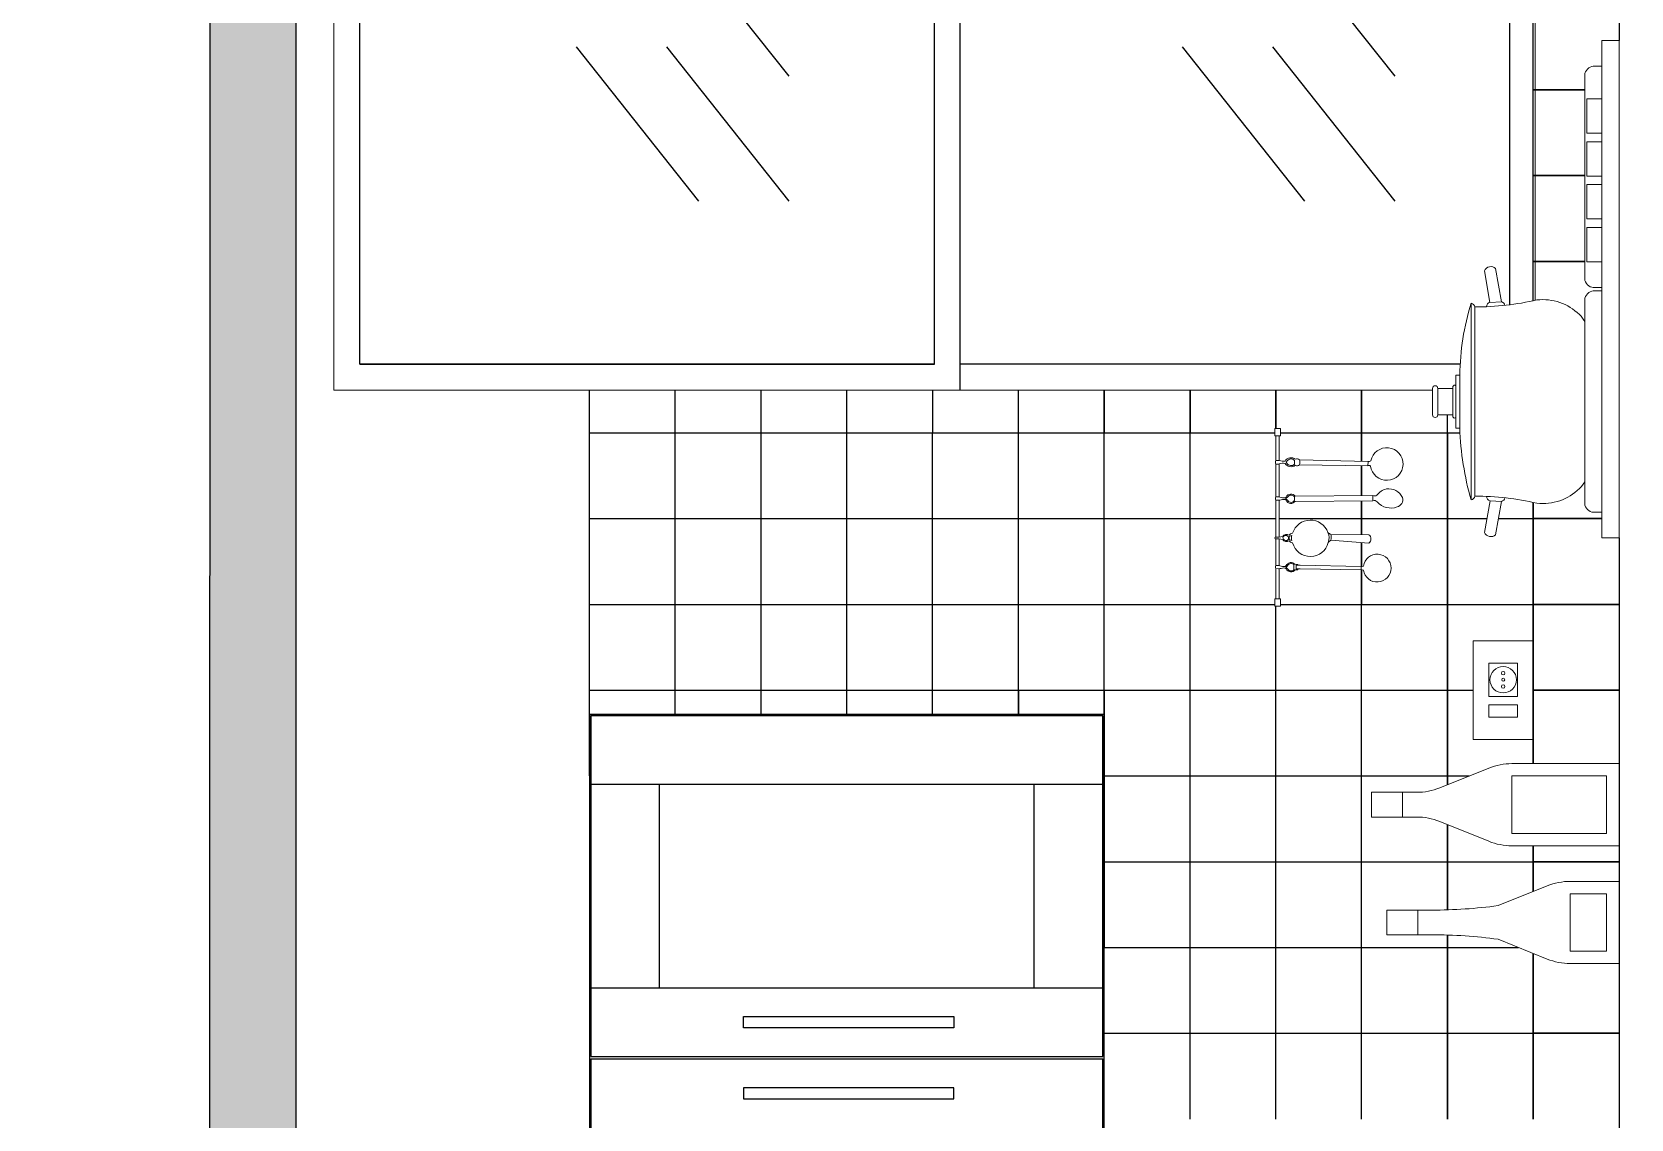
# Model space of a CAD drawing. Header units: millimetres. Extents: x 1189 to 4193, y -188 to 4789.
# Drawn here: x 1188.9 to 1375.3, y 3706.6 to 3833.3 of the extents above; entities that cross this region are included whole.
import ezdxf

# ---------------------------------------------------------------- set-up
doc = ezdxf.new("R2010")
doc.units = ezdxf.units.MM
doc.header["$LTSCALE"] = 0.3
doc.linetypes.add('ACAD_ISO04W100', pattern=[30, 24, -3, 0, -3])
for name, color, linetype, lineweight in [('A-FURN', 7, 'Continuous', 18), ('A-GLAZ-FULL', 4, 'Continuous', 25), ('ACCESSORI - furniture', 6, 'Continuous', 9), ('arred leg', 2, 'Continuous', 18)]:
    doc.layers.add(name, color=color, linetype=linetype, lineweight=lineweight)
for name, color, linetype in [('costr', 4, 'Continuous'), ('Layer1', 1, 'Continuous'), ('mura', 5, 'Continuous')]:
    doc.layers.add(name, color=color, linetype=linetype)

msp = doc.modelspace()

# ---------------------------------------------------------------- hatches: boundary and pattern name
at = {"layer": 'ACCESSORI - furniture', "linetype": 'ACAD_ISO04W100', "lineweight": 100, "true_color": 0x939598}
h = msp.add_hatch(color=252, dxfattribs=at)
h.dxf.hatch_style = 1
h.paths.add_polyline_path([(1480.39, 3982.05), (1464.69, 3982.05), (1464.69, 3960.59), (1219.69, 3960.59), (1219.69, 3982.05), (1209.69, 3982.05), (1209.69, 3960.59), (1188.92, 3960.59), (1188.92, 3950.59), (1209.69, 3950.59), (1209.65, 3646.59), (1188.92, 3646.59), (1188.92, 3636.59), (1209.69, 3636.59), (1480.39, 3636.59)])
h.paths.add_polyline_path([(1219.69, 3646.59), (1219.69, 3946.59), (1219.69, 3950.59), (1465.39, 3950.59), (1465.39, 3646.59)], flags=16)
h.paths.add_polyline_path([(1223.89, 3656.59), (1223.89, 3666.59), (1223.89, 3676.59), (1223.89, 3686.59), (1223.89, 3696.59), (1223.89, 3706.59), (1223.89, 3716.59), (1223.89, 3726.59), (1223.89, 3736.59), (1223.89, 3746.59), (1223.89, 3756.59), (1223.89, 3766.59), (1223.89, 3776.59), (1223.89, 3786.59), (1223.89, 3796.59), (1223.89, 3806.59), (1223.89, 3816.59), (1223.89, 3826.59), (1223.89, 3836.59), (1223.89, 3846.59), (1223.89, 3856.59), (1223.89, 3866.59), (1223.89, 3876.59), (1223.89, 3886.59), (1223.89, 3896.59), (1223.89, 3906.59), (1223.89, 3916.59), (1223.89, 3926.59), (1223.89, 3936.59), (1223.89, 3946.59), (1233.89, 3946.59), (1243.89, 3946.59), (1253.89, 3946.59), (1263.89, 3946.59), (1273.89, 3946.59), (1283.89, 3946.59), (1285.89, 3946.59), (1285.89, 3950.59), (1287.69, 3950.59), (1464.69, 3950.59), (1464.69, 3873.59), (1456.69, 3873.59), (1456.69, 3833.59), (1456.69, 3773.59), (1456.69, 3733.59), (1436.79, 3733.59), (1416.79, 3733.59), (1396.79, 3733.59), (1376.69, 3733.59), (1376.69, 3646.59), (1373.89, 3646.59), (1363.89, 3646.59), (1353.89, 3646.59), (1343.89, 3646.59), (1333.89, 3646.59), (1323.89, 3646.59), (1313.89, 3646.59), (1303.89, 3646.59), (1293.89, 3646.59), (1283.89, 3646.59), (1273.89, 3646.59), (1263.89, 3646.59), (1253.89, 3646.59), (1243.89, 3646.59), (1233.89, 3646.59), (1223.89, 3646.59)], flags=0)
h.paths.add_polyline_path([(1233.89, 3871.59), (1233.89, 3876.59), (1223.89, 3876.59), (1223.89, 3871.59)], flags=0)
h.paths.add_polyline_path([(1396.79, 3833.59), (1416.69, 3833.59), (1416.69, 3873.59), (1396.79, 3873.59)], flags=0)
h.paths.add_polyline_path([(1436.79, 3833.59), (1456.69, 3833.59), (1456.69, 3873.59), (1436.79, 3873.59)], flags=0)
h.paths.add_polyline_path([(1223.89, 3656.59), (1223.89, 3666.59), (1223.89, 3676.59), (1223.89, 3686.59), (1223.89, 3696.59), (1223.89, 3706.59), (1223.89, 3716.59), (1223.89, 3726.59), (1223.89, 3736.59), (1223.89, 3746.59), (1223.89, 3756.59), (1223.89, 3766.59), (1223.89, 3776.59), (1223.89, 3786.59), (1223.89, 3796.59), (1224.12, 3871.59), (1224.12, 3791.59), (1297.12, 3791.59), (1297.12, 3868.59), (1361.12, 3868.59), (1361.12, 3801.52, 0.02132), (1363.89, 3801.99), (1363.89, 3806.59), (1363.89, 3816.59), (1363.89, 3826.59), (1363.89, 3836.59), (1363.89, 3846.59), (1363.89, 3856.59), (1363.89, 3866.59), (1363.89, 3876.59), (1353.89, 3876.59), (1343.89, 3876.59), (1333.89, 3876.59), (1323.89, 3876.59), (1313.89, 3876.59), (1303.89, 3876.59), (1293.89, 3876.59), (1283.89, 3876.59), (1273.89, 3876.59), (1263.89, 3876.59), (1253.89, 3876.59), (1243.89, 3876.59), (1233.89, 3876.59), (1233.89, 3886.59), (1223.89, 3886.59), (1223.89, 3896.59), (1223.89, 3906.59), (1223.89, 3916.59), (1223.89, 3926.59), (1233.89, 3926.59), (1233.89, 3936.59), (1223.89, 3936.59), (1223.89, 3946.59), (1233.89, 3946.59), (1243.89, 3946.59), (1253.89, 3946.59), (1263.89, 3946.59), (1273.89, 3946.59), (1283.89, 3946.59), (1283.89, 3936.59), (1283.89, 3926.59), (1283.89, 3916.59), (1283.89, 3906.59), (1283.89, 3896.59), (1293.89, 3896.59), (1303.89, 3896.59), (1313.89, 3896.59), (1323.89, 3896.59), (1333.89, 3896.59), (1343.89, 3896.59), (1353.89, 3896.59), (1363.89, 3896.59), (1373.89, 3896.59), (1383.89, 3896.59), (1393.89, 3896.59), (1403.89, 3896.59), (1413.89, 3896.59), (1423.89, 3896.59), (1433.89, 3896.59), (1443.89, 3896.59), (1453.89, 3896.59), (1463.89, 3896.59), (1463.89, 3886.59), (1463.89, 3876.59), (1453.89, 3876.59), (1443.89, 3876.59), (1433.89, 3876.59), (1423.89, 3876.59), (1413.89, 3876.59), (1403.89, 3876.59), (1393.89, 3876.59), (1383.89, 3876.59), (1373.89, 3876.59), (1373.89, 3875.84), (1373.89, 3873.59), (1376.69, 3873.59), (1396.69, 3873.59), (1436.69, 3873.59), (1456.69, 3873.59), (1456.69, 3733.59), (1376.69, 3733.59), (1376.69, 3773.59), (1376.79, 3773.59), (1377.18, 3773.59), (1377.18, 3833.09), (1436.69, 3833.09), (1436.69, 3833.59), (1416.79, 3833.59), (1376.69, 3833.59), (1376.69, 3873.59), (1373.89, 3873.59), (1373.89, 3866.59), (1373.89, 3856.59), (1373.89, 3846.59), (1373.89, 3836.59), (1373.89, 3832.34), (1373.89, 3774.34), (1373.89, 3766.59), (1373.89, 3756.59), (1373.89, 3746.59), (1373.89, 3738.45), (1373.89, 3736.59), (1373.89, 3726.59), (1373.89, 3724.72), (1373.89, 3716.59), (1373.89, 3706.59), (1373.89, 3696.59), (1373.89, 3686.59), (1373.89, 3676.59), (1373.89, 3666.59), (1373.89, 3656.59), (1363.89, 3656.59), (1353.89, 3656.59), (1343.89, 3656.59), (1333.89, 3656.59), (1323.89, 3656.59), (1313.89, 3656.59), (1303.89, 3656.59), (1293.89, 3656.59), (1283.89, 3656.59), (1273.89, 3656.59), (1263.89, 3656.59), (1253.89, 3656.59), (1243.89, 3656.59), (1233.89, 3656.59)], flags=0)
edge = h.paths.add_edge_path(flags=0)
edge.add_line((1233.89, 3656.59), (1233.89, 3666.59))
edge.add_line((1233.89, 3666.59), (1233.89, 3673.59))
edge.add_line((1233.89, 3673.59), (1233.89, 3673.59))
edge.add_line((1233.89, 3673.59), (1233.89, 3733.59))
edge.add_line((1233.89, 3733.59), (1233.89, 3736.59))
edge.add_line((1233.89, 3736.59), (1233.89, 3746.59))
edge.add_line((1233.89, 3746.59), (1233.89, 3756.59))
edge.add_line((1233.89, 3756.59), (1233.89, 3766.59))
edge.add_line((1233.89, 3766.59), (1233.89, 3776.59))
edge.add_line((1233.89, 3776.59), (1233.89, 3786.59))
edge.add_line((1233.89, 3786.59), (1243.89, 3786.59))
edge.add_line((1243.89, 3786.59), (1253.89, 3786.59))
edge.add_line((1253.89, 3786.59), (1263.89, 3786.59))
edge.add_line((1263.89, 3786.59), (1273.89, 3786.59))
edge.add_line((1273.89, 3786.59), (1283.89, 3786.59))
edge.add_line((1283.89, 3786.59), (1293.89, 3786.59))
edge.add_line((1293.89, 3786.59), (1303.89, 3786.59))
edge.add_line((1303.89, 3786.59), (1313.89, 3786.59))
edge.add_line((1313.89, 3786.59), (1323.89, 3786.59))
edge.add_line((1323.89, 3786.59), (1333.76, 3786.59))
edge.add_line((1333.76, 3786.59), (1333.76, 3787.09))
edge.add_line((1333.76, 3787.09), (1333.89, 3791.59))
edge.add_line((1333.89, 3791.59), (1333.89, 3787.09))
edge.add_line((1333.89, 3787.09), (1334.43, 3787.09))
edge.add_line((1334.43, 3787.09), (1334.43, 3786.59))
edge.add_line((1334.43, 3786.59), (1343.89, 3786.59))
edge.add_line((1343.89, 3786.59), (1353.89, 3786.59))
edge.add_line((1353.89, 3786.59), (1353.89, 3788.69))
edge.add_line((1353.89, 3788.69), (1352.77, 3788.69))
edge.add_arc((1352.46, 3788.7), 0.309, 180.4045, 359.5955, ccw=False)
edge.add_line((1352.15, 3788.69), (1352.15, 3791.78))
edge.add_arc((1352.46, 3791.78), 0.309, 0.4045, 180.4045, ccw=False)
edge.add_line((1352.77, 3791.78), (1354.54, 3791.78))
edge.add_line((1354.54, 3791.78), (1354.54, 3788.69))
edge.add_line((1354.54, 3788.69), (1353.89, 3788.69))
edge.add_line((1353.89, 3788.69), (1353.89, 3786.59))
edge.add_line((1353.89, 3786.59), (1353.89, 3776.59))
edge.add_line((1353.89, 3776.59), (1358.48, 3776.59))
edge.add_line((1358.48, 3776.59), (1358.86, 3778.67))
edge.add_line((1358.86, 3778.67), (1360.18, 3778.6))
edge.add_line((1360.18, 3778.6), (1359.83, 3776.59))
edge.add_line((1359.83, 3776.59), (1363.89, 3776.59))
edge.add_line((1363.89, 3776.59), (1371.89, 3776.59))
edge.add_line((1371.89, 3776.59), (1371.89, 3777.34))
edge.add_line((1371.89, 3777.34), (1370.89, 3777.34))
edge.add_spline(control_points=[(1370.89, 3777.34), (1370.42, 3777.34), (1369.89, 3777.87), (1369.89, 3778.34)], knot_values=[0, 0, 0, 0, 1.414214, 1.414214, 1.414214, 1.414214], degree=3, periodic=0)
edge.add_line((1369.89, 3778.34), (1369.89, 3802.14))
edge.add_spline(control_points=[(1369.89, 3802.14), (1369.89, 3802.61), (1370.42, 3803.14), (1370.89, 3803.14)], knot_values=[0, 0, 0, 0, 1.414214, 1.414214, 1.414214, 1.414214], degree=3, periodic=0)
edge.add_line((1370.89, 3803.14), (1371.89, 3803.14))
edge.add_line((1371.89, 3803.14), (1371.89, 3803.54))
edge.add_line((1371.89, 3803.54), (1370.89, 3803.54))
edge.add_spline(control_points=[(1370.89, 3803.54), (1370.42, 3803.54), (1369.89, 3804.07), (1369.89, 3804.54)], knot_values=[0, 0, 0, 0, 1.414214, 1.414214, 1.414214, 1.414214], degree=3, periodic=0)
edge.add_line((1369.89, 3804.54), (1369.89, 3806.59))
edge.add_line((1369.89, 3806.59), (1364.12, 3806.59))
edge.add_line((1364.12, 3806.59), (1364.12, 3866.59))
edge.add_line((1364.12, 3866.59), (1373.89, 3866.59))
edge.add_line((1373.89, 3866.59), (1373.89, 3666.59))
edge.add_line((1373.89, 3666.59), (1363.89, 3666.59))
edge.add_line((1363.89, 3666.59), (1353.89, 3666.59))
edge.add_line((1353.89, 3666.59), (1353.89, 3656.59))
edge.add_line((1353.89, 3656.59), (1343.89, 3656.59))
edge.add_line((1343.89, 3656.59), (1333.89, 3656.59))
edge.add_line((1333.89, 3656.59), (1323.89, 3656.59))
edge.add_line((1323.89, 3656.59), (1313.89, 3656.59))
edge.add_line((1313.89, 3656.59), (1303.89, 3656.59))
edge.add_line((1303.89, 3656.59), (1293.89, 3656.59))
edge.add_line((1293.89, 3656.59), (1283.89, 3656.59))
edge.add_line((1283.89, 3656.59), (1273.89, 3656.59))
edge.add_line((1273.89, 3656.59), (1263.89, 3656.59))
edge.add_line((1263.89, 3656.59), (1253.89, 3656.59))
edge.add_line((1253.89, 3656.59), (1243.89, 3656.59))
edge.add_line((1243.89, 3656.59), (1233.89, 3656.59))
h.paths.add_polyline_path([(1233.89, 3666.59), (1233.89, 3676.59), (1233.89, 3686.59), (1233.89, 3696.59), (1233.89, 3706.59), (1233.89, 3716.59), (1233.89, 3726.59), (1233.89, 3736.59), (1233.89, 3746.59), (1233.89, 3756.59), (1233.89, 3766.59), (1233.89, 3776.59), (1233.89, 3786.59), (1243.89, 3786.59), (1253.89, 3786.59), (1263.89, 3786.59), (1273.89, 3786.59), (1283.89, 3786.59), (1293.89, 3786.59), (1303.89, 3786.59), (1313.89, 3786.59), (1323.89, 3786.59), (1323.89, 3776.59), (1333.89, 3776.59), (1333.89, 3778.74, -0.239711), (1333.89, 3779.12), (1333.89, 3782.95, -0.160313), (1333.89, 3783.39, -0.039142), (1334.3, 3783.37, 0.139375), (1334.97, 3783.3, -0.456603), (1336.16, 3783.52, -0.380379), (1336.64, 3783.45), (1343.89, 3783.28), (1343.89, 3786.59), (1353.89, 3786.59), (1353.89, 3776.59), (1353.89, 3766.59), (1363.89, 3766.59), (1373.89, 3766.59), (1373.89, 3666.59), (1363.89, 3666.59), (1363.89, 3676.59), (1353.89, 3676.59), (1353.89, 3666.59), (1343.89, 3666.59), (1333.89, 3666.59), (1323.89, 3666.59), (1313.89, 3666.59), (1303.89, 3666.59), (1293.89, 3666.59), (1283.89, 3666.59), (1273.89, 3666.59), (1263.89, 3666.59), (1253.89, 3666.59), (1243.89, 3666.59)], flags=0)
h.paths.add_polyline_path([(1334.7, 3774.51, -0.469218), (1335.43, 3774.65, -0.16069), (1335.85, 3774.89, -0.330772), (1337.92, 3776.43), (1334.3, 3776.59), (1334.3, 3774.44, 0.035976)], flags=0)
h.paths.add_polyline_path([(1336.27, 3771.17), (1336.27, 3770.73, 0.020617), (1336.72, 3770.75), (1343.83, 3770.63), (1343.83, 3771.02), (1336.72, 3771.15, 0.020617)], flags=0)
h.paths.add_polyline_path([(1243.89, 3666.59), (1243.89, 3673.59), (1233.89, 3673.59), (1233.89, 3733.59), (1243.89, 3733.59), (1243.89, 3736.59), (1243.89, 3746.59), (1243.89, 3756.59), (1243.89, 3766.59), (1243.89, 3776.59), (1253.89, 3776.59), (1263.89, 3776.59), (1273.89, 3776.59), (1283.89, 3776.59), (1293.89, 3776.59), (1303.89, 3776.59), (1313.89, 3776.59), (1323.89, 3776.59), (1323.89, 3766.59), (1333.76, 3766.59), (1333.76, 3767.23), (1333.89, 3767.23), (1333.89, 3770.76, -0.183744), (1333.89, 3771.12), (1334.3, 3771.12), (1334.3, 3771.1, 0.013257), (1334.82, 3771, 0.168403), (1335.1, 3771.11, -0.52371), (1336.11, 3771.28), (1336, 3771.29), (1336, 3770.61), (1336.16, 3770.62, -0.564758), (1335.1, 3770.74, 0.16987), (1334.82, 3770.84, -0.016625), (1334.3, 3770.76), (1334.3, 3767.23), (1334.43, 3767.23), (1334.43, 3766.59), (1343.89, 3766.59), (1344.08, 3770.82, 12.450594), (1344.16, 3771.34, -0.563735), (1343.89, 3771), (1343.89, 3773.82), (1340.32, 3774.07, 0.056507), (1340.32, 3774.73), (1343.89, 3774.72), (1343.89, 3776.59), (1353.89, 3776.59), (1353.89, 3766.59), (1363.89, 3766.59), (1363.89, 3756.59), (1363.89, 3750.84), (1363.89, 3748.03), (1361.41, 3748.03, 0.095959), (1358.72, 3747.51), (1352.99, 3745.2, -0.095959), (1350.3, 3744.68), (1348.65, 3744.68), (1348.65, 3741.8), (1350.3, 3741.8, -0.095959), (1352.99, 3741.28), (1358.72, 3738.97, 0.095959), (1361.41, 3738.45), (1363.89, 3738.45), (1363.89, 3736.59), (1363.89, 3733.12), (1359.79, 3731.47, -0.033708), (1352.14, 3730.95), (1350.43, 3730.95), (1350.43, 3728.07), (1352.08, 3728.07, -0.03398), (1359.79, 3727.55), (1363.89, 3725.9), (1363.89, 3716.59), (1363.89, 3706.59), (1363.89, 3696.59), (1363.89, 3686.59), (1363.89, 3676.59), (1353.89, 3676.59), (1353.89, 3666.59), (1343.89, 3666.59), (1333.89, 3666.59), (1323.89, 3666.59), (1313.89, 3666.59), (1303.89, 3666.59), (1293.89, 3666.59), (1283.89, 3666.59), (1273.89, 3666.59), (1263.89, 3666.59), (1253.89, 3666.59)], flags=0)
h.paths.add_polyline_path([(1233.89, 3673.59), (1233.89, 3733.59), (1243.89, 3733.59), (1243.89, 3736.59), (1243.89, 3746.59), (1243.89, 3756.59), (1243.89, 3766.59), (1243.89, 3776.59), (1253.89, 3776.59), (1263.89, 3776.59), (1273.89, 3776.59), (1283.89, 3776.59), (1293.89, 3776.59), (1303.89, 3776.59), (1313.89, 3776.59), (1323.89, 3776.59), (1323.89, 3766.59), (1333.89, 3766.59), (1333.89, 3756.59), (1343.89, 3756.59), (1343.89, 3766.59), (1353.89, 3766.59), (1353.89, 3756.59), (1356.89, 3756.59), (1356.89, 3762.34), (1363.89, 3762.34), (1363.89, 3756.59), (1363.89, 3750.84), (1356.89, 3750.84), (1356.89, 3756.59), (1353.89, 3756.59), (1353.89, 3746.59), (1343.89, 3746.59), (1343.89, 3736.59), (1343.89, 3726.59), (1353.89, 3726.59), (1353.89, 3716.59), (1363.89, 3716.59), (1363.89, 3706.59), (1363.89, 3696.59), (1363.89, 3686.59), (1353.89, 3686.59), (1353.89, 3676.59), (1343.89, 3676.59), (1333.89, 3676.59), (1323.89, 3676.59), (1313.89, 3676.59), (1313.89, 3673.59)], flags=0)
h.paths.add_polyline_path([(1233.89, 3703.59), (1234.19, 3703.59), (1234.19, 3703.82), (1234.19, 3703.82)], flags=0)
h.paths.add_polyline_path([(1305.89, 3681.74), (1242.19, 3681.74), (1242.19, 3695.59), (1313.89, 3695.59), (1313.89, 3711.82), (1242.19, 3711.82), (1242.19, 3725.44), (1313.89, 3725.44), (1313.89, 3733.44), (1253.89, 3733.44), (1253.89, 3736.59), (1253.89, 3746.59), (1253.89, 3756.59), (1253.89, 3766.59), (1263.89, 3766.59), (1273.89, 3766.59), (1283.89, 3766.59), (1293.89, 3766.59), (1303.89, 3766.59), (1313.89, 3766.59), (1323.89, 3766.59), (1323.89, 3756.59), (1333.89, 3756.59), (1343.89, 3756.59), (1343.89, 3766.59), (1353.89, 3766.59), (1353.89, 3756.59), (1353.89, 3746.59), (1343.89, 3746.59), (1343.89, 3736.59), (1343.89, 3726.59), (1353.89, 3726.59), (1353.89, 3716.59), (1353.89, 3706.59), (1353.89, 3696.59), (1353.89, 3686.59), (1353.89, 3676.59), (1343.89, 3676.59), (1333.89, 3676.59), (1323.89, 3676.59), (1313.89, 3676.59), (1313.89, 3673.74), (1313.89, 3673.59), (1313.89, 3673.59), (1313.89, 3676.59), (1313.89, 3681.74)], flags=0)
h.paths.add_polyline_path([(1313.89, 3736.59), (1303.89, 3736.59), (1293.89, 3736.59), (1283.89, 3736.59), (1273.89, 3736.59), (1263.89, 3736.59), (1253.89, 3736.59), (1253.89, 3746.59), (1253.89, 3756.59), (1253.89, 3766.59), (1263.89, 3766.59), (1273.89, 3766.59), (1283.89, 3766.59), (1293.89, 3766.59), (1303.89, 3766.59), (1313.89, 3766.59), (1323.89, 3766.59), (1323.89, 3756.59), (1333.89, 3756.59), (1333.89, 3746.59), (1333.89, 3736.59), (1333.89, 3726.59), (1343.89, 3726.59), (1343.89, 3716.59), (1353.89, 3716.59), (1353.89, 3706.59), (1353.89, 3696.59), (1353.89, 3686.59), (1343.89, 3686.59), (1333.89, 3686.59), (1323.89, 3686.59), (1313.89, 3686.59), (1313.89, 3696.59), (1313.89, 3706.59), (1313.89, 3716.59), (1313.89, 3726.59)], flags=0)
h.paths.add_polyline_path([(1313.89, 3736.59), (1303.89, 3736.59), (1293.89, 3736.59), (1283.89, 3736.59), (1273.89, 3736.59), (1263.89, 3736.59), (1263.89, 3746.59), (1263.89, 3756.59), (1273.89, 3756.59), (1283.89, 3756.59), (1293.89, 3756.59), (1303.89, 3756.59), (1313.89, 3756.59), (1323.89, 3756.59), (1323.89, 3746.59), (1333.89, 3746.59), (1333.89, 3736.59), (1333.89, 3726.59), (1343.89, 3726.59), (1343.89, 3716.59), (1343.89, 3706.59), (1343.89, 3696.59), (1343.89, 3686.59), (1333.89, 3686.59), (1323.89, 3686.59), (1313.89, 3686.59), (1313.89, 3696.59), (1313.89, 3706.59), (1313.89, 3716.59), (1313.89, 3726.59)], flags=0)
h.paths.add_polyline_path([(1313.89, 3726.59), (1323.89, 3726.59), (1323.89, 3736.59), (1313.89, 3736.59), (1313.89, 3746.59), (1303.89, 3746.59), (1293.89, 3746.59), (1283.89, 3746.59), (1273.89, 3746.59), (1263.89, 3746.59), (1263.89, 3756.59), (1273.89, 3756.59), (1283.89, 3756.59), (1293.89, 3756.59), (1303.89, 3756.59), (1313.89, 3756.59), (1323.89, 3756.59), (1323.89, 3746.59), (1323.89, 3736.59), (1323.89, 3726.59), (1333.89, 3726.59), (1333.89, 3716.59), (1343.89, 3716.59), (1343.89, 3706.59), (1343.89, 3696.59), (1333.89, 3696.59), (1323.89, 3696.59), (1313.89, 3696.59)], flags=0)
h.paths.add_polyline_path([(1261.79, 3698.94), (1261.79, 3700.24), (1286.29, 3700.24), (1286.29, 3698.94)], flags=0)
h.paths.add_polyline_path([(1261.79, 3706.94), (1261.79, 3708.24), (1286.29, 3708.24), (1286.29, 3706.94)], flags=0)
h.paths.add_polyline_path([(1313.89, 3746.59), (1323.89, 3746.59), (1323.89, 3736.59), (1323.89, 3726.59), (1333.89, 3726.59), (1333.89, 3716.59), (1333.89, 3706.59), (1333.89, 3696.59), (1323.89, 3696.59), (1323.89, 3706.59), (1323.89, 3716.59), (1323.89, 3726.59), (1323.89, 3736.59), (1313.89, 3736.59)], flags=0)
h.paths.add_polyline_path([(1323.89, 3706.59), (1323.89, 3716.59), (1333.89, 3716.59), (1333.89, 3706.59)], flags=0)
h.paths.add_polyline_path([(1227.12, 3794.59), (1227.12, 3868.59), (1294.12, 3868.59), (1294.12, 3794.59)], flags=0)
h.paths.add_polyline_path([(1368.21, 3726.16), (1368.21, 3732.86), (1372.45, 3732.86), (1372.45, 3726.16)], flags=0)
h.paths.add_polyline_path([(1334.72, 3774.37, -0.689311), (1335.36, 3774.45, -0.094928), (1335.77, 3774.63, 0.157245), (1335.77, 3774.03, -0.088522), (1335.38, 3774.2, -0.729021)], flags=0)
h.paths.add_polyline_path([(1361.41, 3739.89), (1361.41, 3746.59), (1372.45, 3746.59), (1372.45, 3739.89)], flags=0)
h.paths.add_polyline_path([(1335.08, 3778.88, -0.138065), (1335.29, 3778.69, 0.581923), (1336.07, 3778.74), (1336.07, 3779.12, 0.469248), (1335.29, 3779.15, -0.136946), (1335.08, 3778.96, 0.452898)], flags=0)
h.paths.add_polyline_path([(1358.72, 3753.43), (1358.72, 3754.87), (1362.06, 3754.87), (1362.06, 3753.43)], flags=0)
h.paths.add_polyline_path([(1335.19, 3783.28, -0.639361), (1336.21, 3783.17, -0.639361), (1335.19, 3783.05, 0.035436), (1335.1, 3783.17, 0.035436)], flags=0)
h.paths.add_polyline_path([(1358.72, 3755.87), (1358.72, 3759.75), (1362.06, 3759.75), (1362.06, 3755.87)], flags=0)
h.paths.add_polyline_path([(1358.85, 3757.81, -1), (1361.92, 3757.81, -1)], flags=0)
h.paths.add_polyline_path([(1360.59, 3757.02, -1), (1360.19, 3757.02, -1)], flags=0)
h.paths.add_polyline_path([(1360.57, 3757.81, -1), (1360.21, 3757.81, -1)], flags=0)
h.paths.add_polyline_path([(1360.59, 3758.58, -1), (1360.19, 3758.58, -1)], flags=0)
h.paths.add_polyline_path([(1396.79, 3733.59), (1396.69, 3733.59), (1396.69, 3773.59), (1436.79, 3773.59), (1436.79, 3733.59), (1436.59, 3733.59), (1436.59, 3773.59), (1396.79, 3773.59)], flags=0)
h.paths.add_polyline_path([(1358.85, 3801.81), (1358.2, 3805.49, -0.528102), (1359.5, 3805.76), (1360.18, 3801.88)], flags=0)
h.paths.add_polyline_path([(1363.89, 3806.59), (1369.89, 3806.59), (1369.89, 3825.54), (1370.13, 3825.54), (1370.13, 3821.54), (1370.11, 3820.54), (1370.13, 3820.54), (1370.13, 3816.54), (1370.11, 3815.54), (1370.13, 3815.54), (1370.13, 3811.54), (1370.08, 3810.54), (1370.13, 3810.54), (1370.13, 3806.54), (1369.89, 3806.54)], flags=0)
h.paths.add_polyline_path([(1243.89, 3886.59), (1233.89, 3886.59), (1233.89, 3896.59), (1233.89, 3906.59), (1233.89, 3916.59), (1233.89, 3926.59), (1233.89, 3936.59), (1243.89, 3936.59), (1253.89, 3936.59), (1263.89, 3936.59), (1273.89, 3936.59), (1273.89, 3926.59), (1273.89, 3916.59), (1273.89, 3906.59), (1273.89, 3896.59), (1283.89, 3896.59), (1283.89, 3886.59), (1293.89, 3886.59), (1293.89, 3896.59), (1463.89, 3896.59), (1463.89, 3886.59), (1453.89, 3886.59), (1443.89, 3886.59), (1433.89, 3886.59), (1423.89, 3886.59), (1413.89, 3886.59), (1403.89, 3886.59), (1393.89, 3886.59), (1383.89, 3886.59), (1373.89, 3886.59), (1373.89, 3887.34), (1366.89, 3887.34), (1366.89, 3876.59), (1363.89, 3876.59), (1363.89, 3886.59), (1353.89, 3886.59), (1343.89, 3886.59), (1333.89, 3886.59), (1323.89, 3886.59), (1313.89, 3886.59), (1303.89, 3886.59), (1293.89, 3886.59), (1283.89, 3886.59), (1273.89, 3886.59), (1263.89, 3886.59), (1253.89, 3886.59)], flags=0)
h.paths.add_polyline_path([(1243.89, 3886.59), (1233.89, 3886.59), (1233.89, 3896.59), (1233.89, 3906.59), (1233.89, 3916.59), (1233.89, 3926.59), (1243.89, 3926.59), (1243.89, 3936.59), (1253.89, 3936.59), (1263.89, 3936.59), (1273.89, 3936.59), (1273.89, 3926.59), (1273.89, 3916.59), (1273.89, 3906.59), (1273.89, 3896.59), (1283.89, 3896.59), (1283.89, 3886.59), (1273.89, 3886.59), (1263.89, 3886.59), (1253.89, 3886.59)], flags=0)
h.paths.add_polyline_path([(1243.89, 3896.59), (1243.89, 3906.59), (1243.89, 3916.59), (1243.89, 3926.59), (1253.89, 3926.59), (1263.89, 3926.59), (1263.89, 3916.59), (1263.89, 3906.59), (1263.89, 3896.59), (1253.89, 3896.59)], flags=0)
h.paths.add_polyline_path([(1382.9, 3788.46, -1), (1385.67, 3788.46, -1)], flags=0)
h.paths.add_polyline_path([(1396.39, 3776.99), (1396.39, 3803.34), (1396.39, 3829.68), (1398.37, 3829.68), (1398.37, 3803.34), (1398.37, 3776.99)], flags=0)
h.paths.add_polyline_path([(1363.89, 3816.59), (1369.89, 3816.59), (1371.89, 3816.54), (1370.13, 3816.54)], flags=0)
h.paths.add_polyline_path([(1382.9, 3803.34, -1), (1385.67, 3803.34, -1)], flags=0)
h.paths.add_polyline_path([(1402.02, 3781.86), (1402.02, 3803.34), (1402.02, 3824.82), (1427.53, 3824.82), (1427.53, 3803.34), (1427.53, 3781.86)], flags=0)
h.paths.add_polyline_path([(1382.9, 3818.21, -1), (1385.67, 3818.21, -1)], flags=0)
h.paths.add_polyline_path([(1376.79, 3873.59), (1376.69, 3873.59), (1376.69, 3833.59), (1376.79, 3833.59)], flags=0)
h.paths.add_polyline_path([(1368.72, 3878.43), (1368.72, 3882.31), (1372.06, 3882.31), (1372.06, 3878.43)], flags=0)
h.paths.add_polyline_path([(1368.85, 3880.37, -1), (1371.92, 3880.37, -1)], flags=0)
h.paths.add_polyline_path([(1370.59, 3879.59, -1), (1370.19, 3879.59, -1)], flags=0)
h.paths.add_polyline_path([(1370.57, 3880.37, -1), (1370.21, 3880.37, -1)], flags=0)
h.paths.add_polyline_path([(1370.59, 3881.15, -1), (1370.19, 3881.15, -1)], flags=0)
h.paths.add_polyline_path([(1368.72, 3883.31), (1368.72, 3884.75), (1372.06, 3884.75), (1372.06, 3883.31)], flags=0)

# ---------------------------------------------------------------- linework, layer by layer
at = {"linetype": 'Continuous'}
for p, q in [((1373.87, 3894.58), (1373.89, 3832.34)), ((1373.89, 3774.34), (1373.89, 3646.59))]:
    msp.add_line(p, q, dxfattribs=at)
for p, q in [((1313.89, 3753.74), (1253.89, 3753.74)), ((1253.89, 3753.74), (1253.89, 3673.74)), ((1313.74, 3753.59), (1254.04, 3753.59)), ((1254.04, 3753.59), (1254.04, 3713.89)), ((1313.74, 3713.89), (1313.74, 3753.59)), ((1313.89, 3673.74), (1313.89, 3753.74)), ((1313.74, 3745.59), (1254.04, 3745.59)), ((1262.04, 3745.59), (1262.04, 3721.89)), ((1305.74, 3721.89), (1305.74, 3745.59)), ((1254.04, 3721.89), (1313.74, 3721.89)), ((1254.04, 3713.89), (1313.74, 3713.89)), ((1254.04, 3713.59), (1254.04, 3673.89)), ((1254.04, 3713.59), (1313.74, 3713.59)), ((1313.74, 3673.89), (1313.74, 3713.59))]:
    msp.add_line(p, q)
at = {"layer": 'A-FURN'}
for p, q in [((1373.89, 3873.59), (1373.89, 3646.59)), ((1373.89, 3646.59), (1373.89, 3791.59))]:
    msp.add_line(p, q, dxfattribs=at)
at = {"layer": 'A-GLAZ-FULL'}
for p, q in [((1297.12, 3791.59), (1297.12, 3871.59)), ((1227.12, 3794.59), (1227.12, 3868.59)), ((1294.12, 3794.59), (1294.12, 3868.59)), ((1361.12, 3868.59), (1361.12, 3801.52)), ((1277.16, 3828.18), (1262.91, 3846.16)), ((1347.8, 3828.18), (1333.55, 3846.16)), ((1266.63, 3813.6), (1252.38, 3831.59)), ((1277.16, 3813.6), (1262.91, 3831.59)), ((1337.26, 3813.6), (1323.01, 3831.59)), ((1347.8, 3813.6), (1333.55, 3831.59)), ((1227.12, 3794.59), (1294.12, 3794.59)), ((1294.12, 3794.59), (1227.12, 3794.59)), ((1355.38, 3794.59), (1297.12, 3794.59))]:
    msp.add_line(p, q, dxfattribs=at)
at = {"layer": 'ACCESSORI - furniture'}
for p, q in [((1356.65, 3778.77), (1356.65, 3801.71)), ((1357.09, 3779.21), (1357.09, 3801.27)), ((1355.33, 3787.15), (1355.33, 3793.33)), ((1352.77, 3788.69), (1352.77, 3791.78)), ((1333.89, 3783.39), (1333.89, 3786.25)), ((1334.3, 3783.37), (1334.3, 3786.25)), ((1344.61, 3782.76), (1344.64, 3783.26)), ((1333.89, 3779.12), (1333.89, 3782.95)), ((1334.3, 3779.1), (1334.3, 3782.97)), ((1333.89, 3774.43), (1333.89, 3778.74)), ((1334.3, 3774.44), (1334.3, 3778.75)), ((1336.07, 3778.74), (1336.07, 3779.12)), ((1333.89, 3771.12), (1333.89, 3774.23)), ((1334.3, 3771.1), (1334.3, 3774.22)), ((1335.45, 3774.51), (1335.45, 3774.16)), ((1333.89, 3767.23), (1333.89, 3770.76)), ((1334.3, 3767.23), (1334.3, 3770.76)), ((1373.89, 3738.45), (1373.89, 3748.03)), ((1373.89, 3724.72), (1373.89, 3734.3))]:
    msp.add_line(p, q, dxfattribs=at)
at = {"layer": 'ACCESSORI - furniture', "ltscale": 1.5}
for p, q in [((1348.65, 3741.8), (1348.65, 3744.68)), ((1350.43, 3728.07), (1350.43, 3730.95))]:
    msp.add_line(p, q, dxfattribs=at)
at = {"layer": 'ACCESSORI - furniture'}
for points in [[(1360.18, 3801.88), (1359.5, 3805.76, 0.528102), (1358.2, 3805.49), (1358.85, 3801.81)], [(1360.59, 3801.46, 0.29466), (1360.18, 3801.88), (1358.85, 3801.81, 0.348919), (1358.44, 3801.3, 0.348919)], [(1354.54, 3791.78), (1352.77, 3791.78, 0.992964), (1352.15, 3791.78), (1352.15, 3788.69, 0.992964), (1352.77, 3788.69), (1354.54, 3788.69)], [(1354.89, 3792.09, 0.6003), (1354.54, 3792), (1354.54, 3788.47, 0.6003), (1354.89, 3788.39)], [(1336.64, 3782.88), (1344.61, 3782.76, -0.334831), (1344.94, 3782.73, 12.780511), (1344.96, 3783.32, -0.230529), (1344.64, 3783.26), (1336.64, 3783.45)], [(1345.2, 3778.65, -0.374552), (1345.71, 3778.55, 0.316259), (1348.03, 3777.96, 0.429696), (1348.66, 3779.05, 0.336757), (1346.78, 3780.05, 0.173506), (1345.65, 3779.33, -0.299026), (1345.2, 3779.28)], [(1358.86, 3778.67), (1358.2, 3774.99, 0.528102), (1359.5, 3774.72), (1360.18, 3778.6)], [(1358.44, 3779.18, 0.363606), (1358.86, 3778.67), (1360.18, 3778.6, 0.29466), (1360.59, 3779.02)], [(1339.96, 3774.97, 0.005352), (1340.32, 3774.73), (1344.75, 3774.72, -0.442088), (1344.75, 3773.75), (1340.32, 3774.07, 0.087345), (1340, 3773.82)], [(1343.83, 3770.63, -0.276131), (1344.1, 3770.58, 13.140226), (1344.1, 3771.07, -0.289484), (1343.83, 3771.02)], [(1336.16, 3770.62, -0.564758), (1335.1, 3770.74, 0.16987), (1334.82, 3770.84, -0.019353), (1334.21, 3770.74), (1333.89, 3770.76, -0.183744), (1333.89, 3771.12), (1334.21, 3771.12, 0.015459), (1334.82, 3771, 0.168403), (1335.1, 3771.11, -0.523923), (1336.11, 3771.28)]]:
    msp.add_lwpolyline(points, format="xyb", dxfattribs=at)
for points in [[(1369.89, 3780.97), (1369.89, 3799.5, 0.110087), (1369.27, 3800.39, 0.224577), (1364.33, 3802.09, -0.055516), (1357.09, 3801.27, 0.288766), (1356.65, 3801.71, 0.07093), (1355.33, 3793.33), (1354.89, 3793.33), (1354.89, 3787.15), (1355.33, 3787.15, 0.060546), (1356.65, 3778.77, 0.288766), (1357.09, 3779.21, -0.055516), (1364.33, 3778.39, 0.224577), (1369.27, 3780.09, 0.110087)], [(1333.89, 3783.39, -0.039142), (1334.3, 3783.37, 0.139375), (1334.97, 3783.3, -0.456603), (1336.16, 3783.52, -0.380379), (1336.64, 3783.45, -0.08266), (1336.69, 3783.17, -0.082637), (1336.64, 3782.88, -0.380379), (1336.16, 3782.81, -0.456175), (1334.97, 3783.04, 0.139375), (1334.3, 3782.97, -0.039065), (1333.89, 3782.95, -0.160313)], [(1336.07, 3783.39, 0.483261), (1335.19, 3783.28, -0.035436), (1335.1, 3783.17, -0.035436), (1335.19, 3783.05, 0.483261), (1336.07, 3782.94)], [(1345.2, 3779.28), (1336.16, 3779.21, 0.558278), (1335.09, 3779.11, -0.218634), (1334.82, 3779, -0.015459), (1334.21, 3779.12), (1333.89, 3779.12, 0.239711), (1333.89, 3778.74), (1334.21, 3778.74, 0.019353), (1334.82, 3778.84, -0.194949), (1335.09, 3778.73, 0.551716), (1336.16, 3778.61), (1345.2, 3778.65)], [(1334.7, 3774.16, 0.469218), (1335.43, 3774.02, 0.16069), (1335.85, 3773.77, 0.781199), (1340, 3773.82, 0.223111), (1339.96, 3774.97, 0.728958), (1335.85, 3774.89, 0.16069), (1335.43, 3774.65, 0.469218), (1334.7, 3774.51, -0.07818), (1333.83, 3774.44, 0.386666), (1333.83, 3774.23, -0.07818)], [(1336.27, 3770.73), (1336.27, 3771.17, -0.020617), (1336.72, 3771.15), (1343.83, 3771.02), (1343.83, 3770.63), (1336.72, 3770.75, -0.020617)]]:
    msp.add_lwpolyline(points, format="xyb", close=True, dxfattribs=at)
for points in [[(1333.76, 3786.25), (1333.76, 3787.09), (1334.43, 3787.09), (1334.43, 3786.25)], [(1334.43, 3767.23), (1333.76, 3767.23), (1333.76, 3766.39), (1334.43, 3766.39)]]:
    msp.add_lwpolyline(points, close=True, dxfattribs=at)
msp.add_lwpolyline([(1336.46, 3770.73), (1336.46, 3770.64), (1336, 3770.61), (1336, 3771.29), (1336.46, 3771.26), (1336.46, 3771.17)], dxfattribs=at)
at = {"layer": 'ACCESSORI - furniture', "ltscale": 1.5}
for points in [[(1373.89, 3738.45), (1361.41, 3738.45, -0.095959), (1358.72, 3738.97), (1352.99, 3741.28, 0.095959), (1350.3, 3741.8), (1345.06, 3741.8), (1345.06, 3744.68), (1350.3, 3744.68, 0.095959), (1352.99, 3745.2), (1358.72, 3747.51, -0.095959), (1361.41, 3748.03), (1373.89, 3748.03)], [(1373.89, 3724.72), (1368.21, 3724.72, -0.095959), (1365.52, 3725.24), (1359.79, 3727.55, 0.03398), (1352.08, 3728.07), (1346.83, 3728.07), (1346.83, 3730.95), (1352.08, 3730.95, 0.03398), (1359.79, 3731.47), (1365.52, 3733.77, -0.095959), (1368.21, 3734.3), (1373.89, 3734.3)]]:
    msp.add_lwpolyline(points, format="xyb", dxfattribs=at)
for points in [[(1361.41, 3739.89), (1361.41, 3746.59), (1372.45, 3746.59), (1372.45, 3739.89)], [(1368.21, 3726.16), (1368.21, 3732.86), (1372.45, 3732.86), (1372.45, 3726.16)]]:
    msp.add_lwpolyline(points, close=True, dxfattribs=at)
at = {"layer": 'ACCESSORI - furniture'}
for centre, radius, start, end in [((1334.4, 3778.93), 0.548, 159.9413, 200.0587), ((1335.11, 3778.92), 0.0494, 107.9986, 255.0749), ((1334.84, 3779.42), 0.524, 299.8653, 329.022), ((1334.84, 3778.42), 0.524, 30.978, 59.8135), ((1335.66, 3778.81), 0.509, 37.2786, 137.8314), ((1335.66, 3778.94), 0.451, 213.5086, 334.2931), ((1335.05, 3774.29), 0.344, 36.3418, 166.2922), ((1335.08, 3774.39), 0.359, 183.6992, 307.3853), ((1335.08, 3774.32), 0.302, 315.1329, 34.4848), ((1336.04, 3773.47), 1.19, 103.1291, 119.3967), ((1336.04, 3775.2), 1.19, 240.6033, 256.8709), ((1336.69, 3774.33), 0.969, 162.1274, 197.8726), ((1337.39, 3774.41), 2.95, 353.3078, 6.2445), ((1335.18, 3770.92), 0.0824, 119.118, 230.6543), ((1334.84, 3771.42), 0.524, 303.4283, 329.022), ((1334.84, 3770.42), 0.524, 30.978, 56.5717), ((1335.68, 3770.88), 0.48, 47.4517, 144.8307), ((1335.68, 3770.97), 0.48, 215.1693, 312.5483)]:
    msp.add_arc(centre, radius, start, end, dxfattribs=at)
at = {"layer": 'arred leg'}
for p, q in [((1224.12, 3791.59), (1224.12, 3871.59)), ((1364.12, 3871.59), (1364.12, 3802.04)), ((1371.89, 3774.34), (1371.89, 3832.34)), ((1373.89, 3774.34), (1373.89, 3832.34)), ((1370.89, 3829.34), (1371.89, 3829.34)), ((1369.89, 3806.54), (1369.89, 3825.54)), ((1370.13, 3825.54), (1371.89, 3825.54)), ((1370.13, 3821.54), (1371.89, 3821.54)), ((1370.13, 3820.54), (1371.89, 3820.54)), ((1370.13, 3816.54), (1371.89, 3816.54)), ((1370.13, 3815.54), (1371.89, 3815.54)), ((1370.13, 3811.54), (1371.89, 3811.54)), ((1370.13, 3810.54), (1371.89, 3810.54)), ((1370.13, 3806.54), (1371.89, 3806.54)), ((1369.89, 3778.34), (1369.89, 3802.14)), ((1370.89, 3803.54), (1371.89, 3803.54)), ((1370.89, 3803.14), (1371.89, 3803.14)), ((1352.15, 3791.59), (1224.12, 3791.59)), ((1370.89, 3777.34), (1371.89, 3777.34)), ((1373.89, 3774.34), (1371.89, 3774.34)), ((1356.89, 3762.34), (1356.89, 3750.84)), ((1363.89, 3762.34), (1356.89, 3762.34)), ((1363.89, 3750.84), (1363.89, 3762.34)), ((1358.72, 3759.75), (1358.72, 3755.87)), ((1362.06, 3759.75), (1358.72, 3759.75)), ((1362.06, 3755.87), (1362.06, 3759.75)), ((1358.72, 3755.87), (1362.06, 3755.87)), ((1356.89, 3750.84), (1363.89, 3750.84))]:
    msp.add_line(p, q, dxfattribs=at)
for points in [[(1371.89, 3832.34), (1373.89, 3832.34)], [(1369.89, 3828.34), (1369.89, 3825.54)], [(1371.89, 3829.34), (1370.89, 3829.34)], [(1371.89, 3821.54), (1370.13, 3821.54), (1370.13, 3825.54)], [(1371.89, 3816.54), (1370.13, 3816.54), (1370.13, 3820.54)], [(1371.89, 3811.54), (1370.13, 3811.54), (1370.13, 3815.54)], [(1371.89, 3806.54), (1370.13, 3806.54), (1370.13, 3810.54)], [(1369.89, 3806.54), (1369.89, 3804.54)]]:
    msp.add_lwpolyline(points, dxfattribs=at)
msp.add_lwpolyline([(1358.72, 3754.87), (1362.06, 3754.87), (1362.06, 3753.43), (1358.72, 3753.43)], close=True, dxfattribs=at)
for centre, radius in [((1360.39, 3757.81), 1.54), ((1360.39, 3758.58), 0.202), ((1360.39, 3757.02), 0.202), ((1360.39, 3757.81), 0.177)]:
    msp.add_circle(centre, radius, dxfattribs=at)
for points in [[(1370.89, 3829.34), (1370.42, 3829.34), (1369.89, 3828.81), (1369.89, 3828.34)], [(1369.89, 3804.54), (1369.89, 3804.07), (1370.42, 3803.54), (1370.89, 3803.54)], [(1370.89, 3803.14), (1370.42, 3803.14), (1369.89, 3802.61), (1369.89, 3802.14)], [(1369.89, 3778.34), (1369.89, 3777.87), (1370.42, 3777.34), (1370.89, 3777.34)]]:
    msp.add_open_spline(points, degree=3, dxfattribs=at)
at = {"layer": 'costr'}
for p, q in [((1271.86, 3718.54), (1296.36, 3718.54)), ((1271.86, 3717.24), (1271.86, 3718.54)), ((1296.36, 3718.54), (1296.36, 3717.24)), ((1296.36, 3717.24), (1271.86, 3717.24)), ((1296.36, 3710.24), (1271.86, 3710.24)), ((1271.86, 3710.24), (1271.86, 3708.94)), ((1271.86, 3708.94), (1296.36, 3708.94)), ((1296.36, 3708.94), (1296.36, 3710.24))]:
    msp.add_line(p, q, dxfattribs=at)
at = {"layer": 'Layer1'}
for p, q in [((1363.89, 3826.59), (1363.89, 3836.59)), ((1373.89, 3836.59), (1373.89, 3832.34)), ((1363.89, 3816.59), (1363.89, 3826.59)), ((1363.89, 3826.59), (1369.89, 3826.59)), ((1369.89, 3826.59), (1363.89, 3826.59)), ((1363.89, 3806.59), (1363.89, 3816.59)), ((1363.89, 3816.59), (1369.89, 3816.59)), ((1369.89, 3816.59), (1363.89, 3816.59)), ((1363.89, 3801.99), (1363.89, 3806.59)), ((1363.89, 3806.59), (1369.89, 3806.59)), ((1369.89, 3806.59), (1363.89, 3806.59)), ((1253.89, 3786.59), (1253.89, 3791.59)), ((1263.89, 3786.59), (1263.89, 3791.59)), ((1273.89, 3786.59), (1273.89, 3791.59)), ((1283.89, 3786.59), (1283.89, 3791.59)), ((1293.89, 3791.59), (1293.89, 3786.59)), ((1303.89, 3786.59), (1303.89, 3791.59)), ((1313.89, 3786.59), (1313.89, 3791.59)), ((1313.89, 3791.59), (1313.89, 3786.59)), ((1323.89, 3786.59), (1323.89, 3791.59)), ((1323.89, 3791.59), (1323.89, 3786.59)), ((1333.89, 3787.09), (1333.89, 3791.59)), ((1333.89, 3791.59), (1333.89, 3787.09)), ((1343.89, 3786.59), (1343.89, 3791.59)), ((1343.89, 3791.59), (1343.89, 3786.59)), ((1353.89, 3786.59), (1353.89, 3788.69)), ((1253.89, 3776.59), (1253.89, 3786.59)), ((1253.89, 3786.59), (1263.89, 3786.59)), ((1263.89, 3776.59), (1263.89, 3786.59)), ((1263.89, 3786.59), (1273.89, 3786.59)), ((1273.89, 3776.59), (1273.89, 3786.59)), ((1273.89, 3786.59), (1283.89, 3786.59)), ((1283.89, 3776.59), (1283.89, 3786.59)), ((1283.89, 3786.59), (1293.89, 3786.59)), ((1293.89, 3776.59), (1293.89, 3786.59)), ((1293.89, 3786.59), (1303.89, 3786.59)), ((1303.89, 3776.59), (1303.89, 3786.59)), ((1303.89, 3786.59), (1313.89, 3786.59)), ((1313.89, 3776.59), (1313.89, 3786.59)), ((1313.89, 3786.59), (1323.89, 3786.59)), ((1323.89, 3776.59), (1323.89, 3786.59)), ((1323.89, 3786.59), (1333.76, 3786.59)), ((1334.43, 3786.59), (1343.89, 3786.59)), ((1343.89, 3786.59), (1353.89, 3786.59)), ((1343.89, 3786.59), (1343.89, 3783.28)), ((1343.89, 3783.28), (1343.89, 3786.59)), ((1353.89, 3776.59), (1353.89, 3786.59)), ((1353.89, 3786.59), (1355.35, 3786.59)), ((1353.89, 3786.59), (1353.89, 3776.59)), ((1343.89, 3782.77), (1343.89, 3779.27)), ((1343.89, 3779.27), (1343.89, 3782.77)), ((1343.89, 3776.59), (1343.89, 3778.64)), ((1343.89, 3778.64), (1343.89, 3776.59)), ((1363.89, 3776.59), (1363.89, 3778.49)), ((1363.89, 3778.49), (1363.89, 3776.59)), ((1253.89, 3766.59), (1253.89, 3776.59)), ((1253.89, 3776.59), (1263.89, 3776.59)), ((1263.89, 3766.59), (1263.89, 3776.59)), ((1263.89, 3776.59), (1273.89, 3776.59)), ((1273.89, 3766.59), (1273.89, 3776.59)), ((1273.89, 3776.59), (1283.89, 3776.59)), ((1283.89, 3766.59), (1283.89, 3776.59)), ((1283.89, 3776.59), (1293.89, 3776.59)), ((1293.89, 3766.59), (1293.89, 3776.59)), ((1293.89, 3776.59), (1303.89, 3776.59)), ((1303.89, 3766.59), (1303.89, 3776.59)), ((1303.89, 3776.59), (1313.89, 3776.59)), ((1313.89, 3766.59), (1313.89, 3776.59)), ((1313.89, 3776.59), (1323.89, 3776.59)), ((1323.89, 3766.59), (1323.89, 3776.59)), ((1323.89, 3776.59), (1333.89, 3776.59)), ((1334.3, 3776.59), (1343.89, 3776.59)), ((1343.89, 3776.59), (1353.89, 3776.59)), ((1343.89, 3776.59), (1343.89, 3774.72)), ((1343.89, 3774.72), (1343.89, 3776.59)), ((1353.89, 3766.59), (1353.89, 3776.59)), ((1353.89, 3776.59), (1358.48, 3776.59)), ((1353.89, 3776.59), (1358.48, 3776.59)), ((1353.89, 3776.59), (1353.89, 3766.59)), ((1359.83, 3776.59), (1363.89, 3776.59)), ((1359.83, 3776.59), (1363.89, 3776.59)), ((1363.89, 3766.59), (1363.89, 3776.59)), ((1363.89, 3776.59), (1371.89, 3776.59)), ((1371.89, 3776.59), (1363.89, 3776.59)), ((1363.89, 3776.59), (1363.89, 3766.59)), ((1373.89, 3774.34), (1373.89, 3766.59)), ((1343.89, 3773.82), (1343.89, 3771)), ((1343.89, 3771), (1343.89, 3773.82)), ((1343.89, 3766.59), (1343.89, 3770.64)), ((1343.89, 3770.64), (1343.89, 3766.59)), ((1253.89, 3756.59), (1253.89, 3766.59)), ((1253.89, 3766.59), (1263.89, 3766.59)), ((1263.89, 3756.59), (1263.89, 3766.59)), ((1263.89, 3766.59), (1273.89, 3766.59)), ((1273.89, 3756.59), (1273.89, 3766.59)), ((1273.89, 3766.59), (1283.89, 3766.59)), ((1283.89, 3756.59), (1283.89, 3766.59)), ((1283.89, 3766.59), (1293.89, 3766.59)), ((1293.89, 3756.59), (1293.89, 3766.59)), ((1293.89, 3766.59), (1303.89, 3766.59)), ((1303.89, 3756.59), (1303.89, 3766.59)), ((1303.89, 3766.59), (1313.89, 3766.59)), ((1313.89, 3756.59), (1313.89, 3766.59)), ((1313.89, 3766.59), (1323.89, 3766.59)), ((1323.89, 3756.59), (1323.89, 3766.59)), ((1323.89, 3766.59), (1333.76, 3766.59)), ((1334.43, 3766.59), (1343.89, 3766.59)), ((1343.89, 3756.59), (1343.89, 3766.59)), ((1343.89, 3766.59), (1353.89, 3766.59)), ((1353.89, 3756.59), (1353.89, 3766.59)), ((1353.89, 3766.59), (1363.89, 3766.59)), ((1353.89, 3766.59), (1363.89, 3766.59)), ((1353.89, 3766.59), (1353.89, 3756.59)), ((1363.89, 3756.59), (1363.89, 3766.59)), ((1363.89, 3766.59), (1373.89, 3766.59)), ((1373.89, 3766.59), (1363.89, 3766.59)), ((1363.89, 3766.59), (1363.89, 3756.59)), ((1373.89, 3766.59), (1373.89, 3756.59)), ((1333.89, 3756.59), (1333.89, 3766.39)), ((1253.89, 3746.59), (1253.89, 3756.59)), ((1253.89, 3756.59), (1263.89, 3756.59)), ((1263.89, 3753.59), (1263.89, 3756.59)), ((1263.89, 3756.59), (1273.89, 3756.59)), ((1273.89, 3753.59), (1273.89, 3756.59)), ((1273.89, 3756.59), (1283.89, 3756.59)), ((1283.89, 3753.59), (1283.89, 3756.59)), ((1283.89, 3756.59), (1293.89, 3756.59)), ((1293.89, 3753.59), (1293.89, 3756.59)), ((1293.89, 3756.59), (1303.89, 3756.59)), ((1303.89, 3753.59), (1303.89, 3756.59)), ((1303.89, 3756.59), (1313.89, 3756.59)), ((1303.89, 3756.59), (1303.89, 3753.59)), ((1313.89, 3746.59), (1313.89, 3756.59)), ((1313.89, 3756.59), (1323.89, 3756.59)), ((1313.89, 3756.59), (1313.89, 3746.59)), ((1323.89, 3746.59), (1323.89, 3756.59)), ((1323.89, 3756.59), (1333.89, 3756.59)), ((1333.89, 3746.59), (1333.89, 3756.59)), ((1333.89, 3756.59), (1343.89, 3756.59)), ((1343.89, 3746.59), (1343.89, 3756.59)), ((1343.89, 3756.59), (1353.89, 3756.59)), ((1353.89, 3746.59), (1353.89, 3756.59)), ((1353.89, 3756.59), (1356.89, 3756.59)), ((1353.89, 3756.59), (1356.89, 3756.59)), ((1353.89, 3756.59), (1353.89, 3746.59)), ((1363.89, 3748.03), (1363.89, 3756.59)), ((1363.89, 3756.59), (1373.89, 3756.59)), ((1373.89, 3756.59), (1363.89, 3756.59)), ((1363.89, 3756.59), (1363.89, 3748.03)), ((1373.89, 3756.59), (1373.89, 3746.59)), ((1313.89, 3736.59), (1313.89, 3746.59)), ((1313.89, 3746.59), (1323.89, 3746.59)), ((1313.89, 3746.59), (1313.89, 3736.59)), ((1323.89, 3736.59), (1323.89, 3746.59)), ((1323.89, 3746.59), (1333.89, 3746.59)), ((1333.89, 3736.59), (1333.89, 3746.59)), ((1333.89, 3746.59), (1343.89, 3746.59)), ((1343.89, 3736.59), (1343.89, 3746.59)), ((1343.89, 3746.59), (1353.89, 3746.59)), ((1343.89, 3746.59), (1353.89, 3746.59)), ((1353.89, 3746.59), (1356.44, 3746.59)), ((1353.89, 3746.59), (1356.44, 3746.59)), ((1353.89, 3746.59), (1353.89, 3745.56)), ((1353.89, 3745.56), (1353.89, 3746.59)), ((1363.89, 3746.59), (1363.89, 3746.59)), ((1363.89, 3746.59), (1363.89, 3746.59)), ((1373.89, 3746.59), (1373.89, 3736.59)), ((1353.89, 3736.59), (1353.89, 3740.92)), ((1353.89, 3740.92), (1353.89, 3736.59)), ((1363.89, 3736.59), (1363.89, 3738.45)), ((1363.89, 3738.45), (1363.89, 3736.59)), ((1313.89, 3726.59), (1313.89, 3736.59)), ((1313.89, 3736.59), (1323.89, 3736.59)), ((1313.89, 3736.59), (1313.89, 3726.59)), ((1323.89, 3726.59), (1323.89, 3736.59)), ((1323.89, 3736.59), (1333.89, 3736.59)), ((1333.89, 3726.59), (1333.89, 3736.59)), ((1333.89, 3736.59), (1343.89, 3736.59)), ((1343.89, 3726.59), (1343.89, 3736.59)), ((1343.89, 3736.59), (1353.89, 3736.59)), ((1343.89, 3736.59), (1353.89, 3736.59)), ((1353.89, 3736.59), (1363.89, 3736.59)), ((1353.89, 3736.59), (1363.89, 3736.59)), ((1353.89, 3736.59), (1353.89, 3730.98)), ((1353.89, 3730.98), (1353.89, 3736.59)), ((1363.89, 3733.12), (1363.89, 3736.59)), ((1363.89, 3736.59), (1373.89, 3736.59)), ((1373.89, 3736.59), (1363.89, 3736.59)), ((1363.89, 3736.59), (1363.89, 3733.12)), ((1373.89, 3736.59), (1373.89, 3726.59)), ((1353.89, 3726.59), (1353.89, 3728.04)), ((1353.89, 3728.04), (1353.89, 3726.59)), ((1313.89, 3726.59), (1323.89, 3726.59)), ((1323.89, 3716.59), (1323.89, 3726.59)), ((1323.89, 3726.59), (1333.89, 3726.59)), ((1333.89, 3716.59), (1333.89, 3726.59)), ((1333.89, 3726.59), (1343.89, 3726.59)), ((1343.89, 3716.59), (1343.89, 3726.59)), ((1343.89, 3726.59), (1353.89, 3726.59)), ((1343.89, 3726.59), (1353.89, 3726.59)), ((1353.89, 3716.59), (1353.89, 3726.59)), ((1353.89, 3726.59), (1362.18, 3726.59)), ((1353.89, 3726.59), (1362.18, 3726.59)), ((1353.89, 3726.59), (1353.89, 3716.59)), ((1363.89, 3716.59), (1363.89, 3725.9)), ((1363.89, 3725.9), (1363.89, 3716.59)), ((1373.89, 3726.59), (1373.89, 3716.59)), ((1313.89, 3716.59), (1323.89, 3716.59)), ((1323.89, 3706.59), (1323.89, 3716.59)), ((1323.89, 3716.59), (1333.89, 3716.59)), ((1333.89, 3706.59), (1333.89, 3716.59)), ((1333.89, 3716.59), (1343.89, 3716.59)), ((1343.89, 3706.59), (1343.89, 3716.59)), ((1343.89, 3716.59), (1353.89, 3716.59)), ((1343.89, 3716.59), (1353.89, 3716.59)), ((1353.89, 3706.59), (1353.89, 3716.59)), ((1353.89, 3716.59), (1363.89, 3716.59)), ((1353.89, 3716.59), (1363.89, 3716.59)), ((1353.89, 3716.59), (1353.89, 3706.59)), ((1363.89, 3706.59), (1363.89, 3716.59)), ((1363.89, 3716.59), (1373.89, 3716.59)), ((1373.89, 3716.59), (1363.89, 3716.59)), ((1363.89, 3716.59), (1363.89, 3706.59)), ((1373.89, 3716.59), (1373.89, 3706.59))]:
    msp.add_line(p, q, dxfattribs=at)
at = {"layer": 'mura'}
for p, q in [((1209.65, 3646.59), (1209.69, 3950.59)), ((1219.69, 3950.59), (1219.69, 3646.59))]:
    msp.add_line(p, q, dxfattribs=at)

doc.saveas('drawing.dxf')
